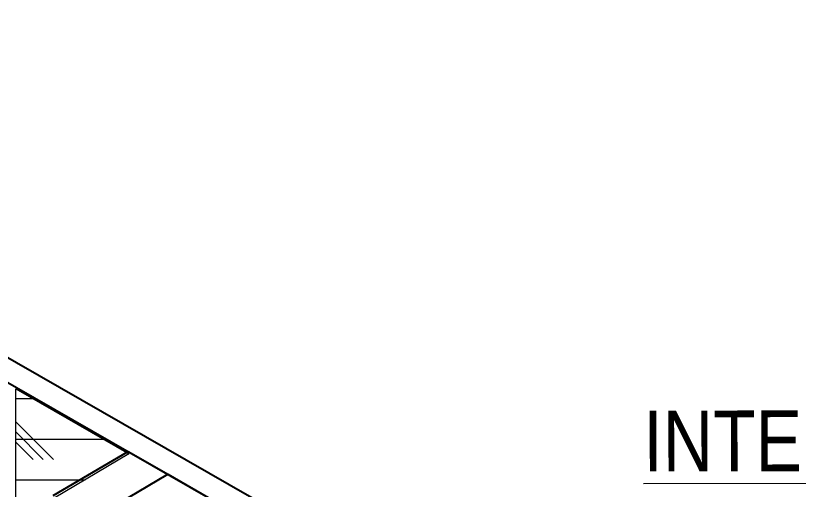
# Model space of a CAD drawing. Header units: inches. Extents: x -26 to 76, y -16 to 22.
# Drawn here: x -13.063 to -10.65, y 0.303 to 1.764 of the extents above; entities that cross this region are included whole.
import ezdxf

# ---------------------------------------------------------------- set-up
doc = ezdxf.new("R2010")
doc.units = ezdxf.units.IN
doc.header["$MEASUREMENT"] = 0
for name, color, linetype, lineweight in [('.ATI-HATCH', 7, 'Continuous', 0), ('.ATI-TEXT_2', 7, 'Continuous', 0), ('G-ANNO-TTLB', 7, 'Continuous', 0), ('TYVEK', 7, 'Continuous', 0)]:
    doc.layers.add(name, color=color, linetype=linetype, lineweight=lineweight)

# ---------------------------------------------------------------- blocks, each defined once
blk = doc.blocks.new('Block_385')
at = {"layer": '.ATI-HATCH'}
blk.add_open_spline([(-12.9505, -2.4764), (-12.9483, -2.476), (-12.9461, -2.4756), (-12.944, -2.4753), (-12.944, -2.4753), (-12.9447, 0.2764), (-12.9447, 0.2764), (-12.9447, 0.2764), (-12.9444, 0.2762), (-12.9444, 0.2762), (-12.9444, 0.2762), (-12.7139, 0.4125), (-12.7139, 0.4125), (-12.7139, 0.4125), (-13.063, 0.6127), (-13.063, 0.6127), (-13.063, 0.6127), (-13.0609, -2.5001), (-13.0609, -2.5001), (-13.0609, -2.5001), (-12.9505, -2.4764), (-12.9505, -2.4764)], degree=3, knots=[0, 0, 0, 0, 1, 1, 1, 2, 2, 2, 3, 3, 3, 4, 4, 4, 5, 5, 5, 6, 6, 6, 7, 7, 7, 7], dxfattribs=at)
at = {"layer": '.ATI-HATCH', "color": 8, "lineweight": 0, "true_color": 0x808080}
for points in [[(-13.063, 0.5829), (-13.063, 0.5829), (-13.011, 0.5829), (-13.011, 0.5829)], [(-12.9471, 0.3953), (-12.9471, 0.3953), (-13.063, 0.5113), (-13.063, 0.5113)], [(-12.9783, 0.3953), (-12.9783, 0.3953), (-13.063, 0.48), (-13.063, 0.48)], [(-13.0629, 0.4579), (-13.0629, 0.4579), (-12.793, 0.4579), (-12.793, 0.4579)], [(-13.0096, 0.3953), (-13.0096, 0.3953), (-13.0629, 0.4487), (-13.0629, 0.4487)], [(-13.0629, 0.3328), (-13.0629, 0.3328), (-12.8487, 0.3328), (-12.8487, 0.3328)]]:
    blk.add_open_spline(points, degree=3, dxfattribs=at)

msp = doc.modelspace()

# ---------------------------------------------------------------- hatches: boundary and pattern name
at = {"layer": 'G-ANNO-TTLB', "true_color": 0xff00ff, "transparency": 33554687}
h = msp.add_hatch(color=6, dxfattribs=at)
edge = h.paths.add_edge_path()
edge.add_spline(control_points=[(20.0342, -15.1346), (20.0342, -15.1346), (-20.6658, -15.1346), (-20.6658, -15.1346), (-20.6658, -15.1346), (-20.6658, 19.0008), (-20.6658, 19.0008), (-20.6658, 19.0008), (20.0342, 19.0008), (20.0342, 19.0008), (20.0342, 19.0008), (20.0342, -15.1346), (20.0342, -15.1346)], knot_values=[0, 0, 0, 0, 1, 1, 1, 2, 2, 2, 3, 3, 3, 4, 4, 4, 4], degree=3, periodic=0)
edge = h.paths.add_edge_path()
edge.add_spline(control_points=[(-20.5408, 18.8757), (-20.5408, 18.8757), (-20.5408, -15.0095), (-20.5408, -15.0095), (-20.5408, -15.0095), (19.9092, -15.0095), (19.9092, -15.0095), (19.9092, -15.0095), (19.9092, 18.8757), (19.9092, 18.8757), (19.9092, 18.8757), (-20.5408, 18.8757), (-20.5408, 18.8757)], knot_values=[0, 0, 0, 0, 1, 1, 1, 2, 2, 2, 3, 3, 3, 4, 4, 4, 4], degree=3, periodic=0)
edge.add_line((-20.5408, 18.8757), (-20.5408, 18.8757))

# ---------------------------------------------------------------- linework, layer by layer
at = {"layer": 'G-ANNO-TTLB'}
for points in [[(20.0342, -15.1346), (20.0342, -15.1346), (-20.6658, -15.1346), (-20.6658, -15.1346), (-20.6658, -15.1346), (-20.6658, 19.0008), (-20.6658, 19.0008), (-20.6658, 19.0008), (20.0342, 19.0008), (20.0342, 19.0008), (20.0342, 19.0008), (20.0342, -15.1346), (20.0342, -15.1346)], [(-20.5408, 18.8757), (-20.5408, 18.8757), (-20.5408, -15.0095), (-20.5408, -15.0095), (-20.5408, -15.0095), (19.9092, -15.0095), (19.9092, -15.0095), (19.9092, -15.0095), (19.9092, 18.8757), (19.9092, 18.8757), (19.9092, 18.8757), (-20.5408, 18.8757), (-20.5408, 18.8757)]]:
    msp.add_open_spline(points, degree=3, knots=[0, 0, 0, 0, 1, 1, 1, 2, 2, 2, 3, 3, 3, 4, 4, 4, 4], dxfattribs=at)
at = {"layer": 'TYVEK', "color": 18, "lineweight": 25, "true_color": 0x000000}
msp.add_line((-13.721, 1.0729), (-9.989, -1.0674), dxfattribs=at)
at = {"layer": 'TYVEK', "color": 2, "lineweight": 25, "true_color": 0xffff00}
msp.add_line((-13.7879, 1.0343), (-10.0558, -1.1061), dxfattribs=at)
at = {"layer": 'TYVEK', "color": 33, "lineweight": 25, "true_color": 0xcc9966}
for p, q in [((-12.9476, 0.2836), (-12.7168, 0.4201)), ((-12.7168, 0.4201), (-12.5917, 0.3484)), ((-12.8251, 0.2134), (-12.5943, 0.3498)), ((-12.5943, 0.3498), (-12.4693, 0.2781))]:
    msp.add_line(p, q, dxfattribs=at)

# ---------------------------------------------------------------- block references
at = {"layer": '.ATI-HATCH'}
msp.add_blockref('Block_385', (0, 0), dxfattribs=at)

# ---------------------------------------------------------------- texts
at = {"layer": '.ATI-TEXT_2', "insert": (-11.1276, 0.3554), "char_height": 0.2, "attachment_point": 7, "rotation": 0.1123}
msp.add_mtext('\\L\\C18;\\c0;\\FArial Narrow|b0|i0|c1;\\H0.187555;\\W0.999992;INTERIOR\\l', dxfattribs=at)

doc.saveas('drawing.dxf')
